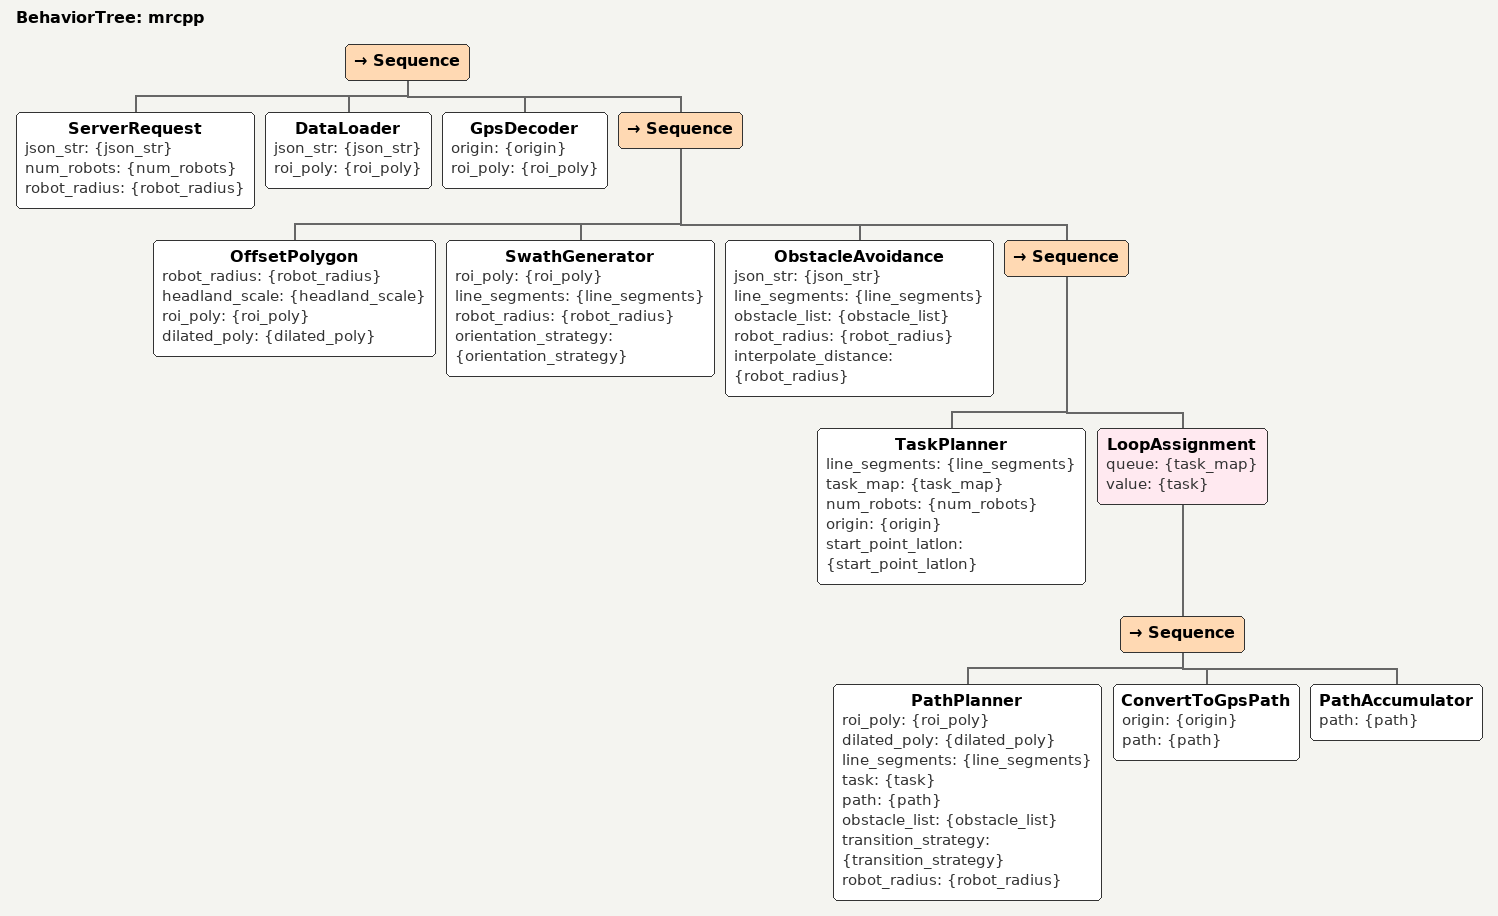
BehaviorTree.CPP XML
<?xml version="1.0" encoding="UTF-8"?>
<!-- Ablation study BT config for GPS-based data (with GpsDecoder) -->
<root BTCPP_format="4"
      main_tree_to_execute="mrcpp">

  <BehaviorTree ID="mrcpp">
    <Sequence>
      <ServerRequest json_str="{json_str}"
                     num_robots="{num_robots}"
                     robot_radius="{robot_radius}"/>
      <DataLoader json_str="{json_str}"
                  roi_poly="{roi_poly}"/>
      <GpsDecoder origin="{origin}"
                  roi_poly="{roi_poly}"/>
      <Sequence>
        <OffsetPolygon robot_radius="{robot_radius}"
                       headland_scale="{headland_scale}"
                       roi_poly="{roi_poly}"
                       dilated_poly="{dilated_poly}"/>
        <SwathGenerator roi_poly="{roi_poly}"
                        line_segments="{line_segments}"
                        robot_radius="{robot_radius}"
                        orientation_strategy="{orientation_strategy}"/>
        <ObstacleAvoidance json_str="{json_str}"
                           line_segments="{line_segments}"
                           obstacle_list="{obstacle_list}"
                           robot_radius="{robot_radius}"
                           interpolate_distance="{robot_radius}"/>
        <Sequence>
          <TaskPlanner line_segments="{line_segments}"
                       task_map="{task_map}"
                       num_robots="{num_robots}"
                       origin="{origin}"
                       start_point_latlon="{start_point_latlon}"/>
          <LoopAssignment queue="{task_map}"
                          value="{task}">
            <Sequence>
              <PathPlanner roi_poly="{roi_poly}"
                           dilated_poly="{dilated_poly}"
                           line_segments="{line_segments}"
                           task="{task}"
                           path="{path}"
                           obstacle_list="{obstacle_list}"
                           transition_strategy="{transition_strategy}"
                           robot_radius="{robot_radius}"/>
              <ConvertToGpsPath origin="{origin}"
                                path="{path}"/>
              <PathAccumulator path="{path}"/>
            </Sequence>
          </LoopAssignment>
        </Sequence>
      </Sequence>
    </Sequence>
  </BehaviorTree>

</root>
